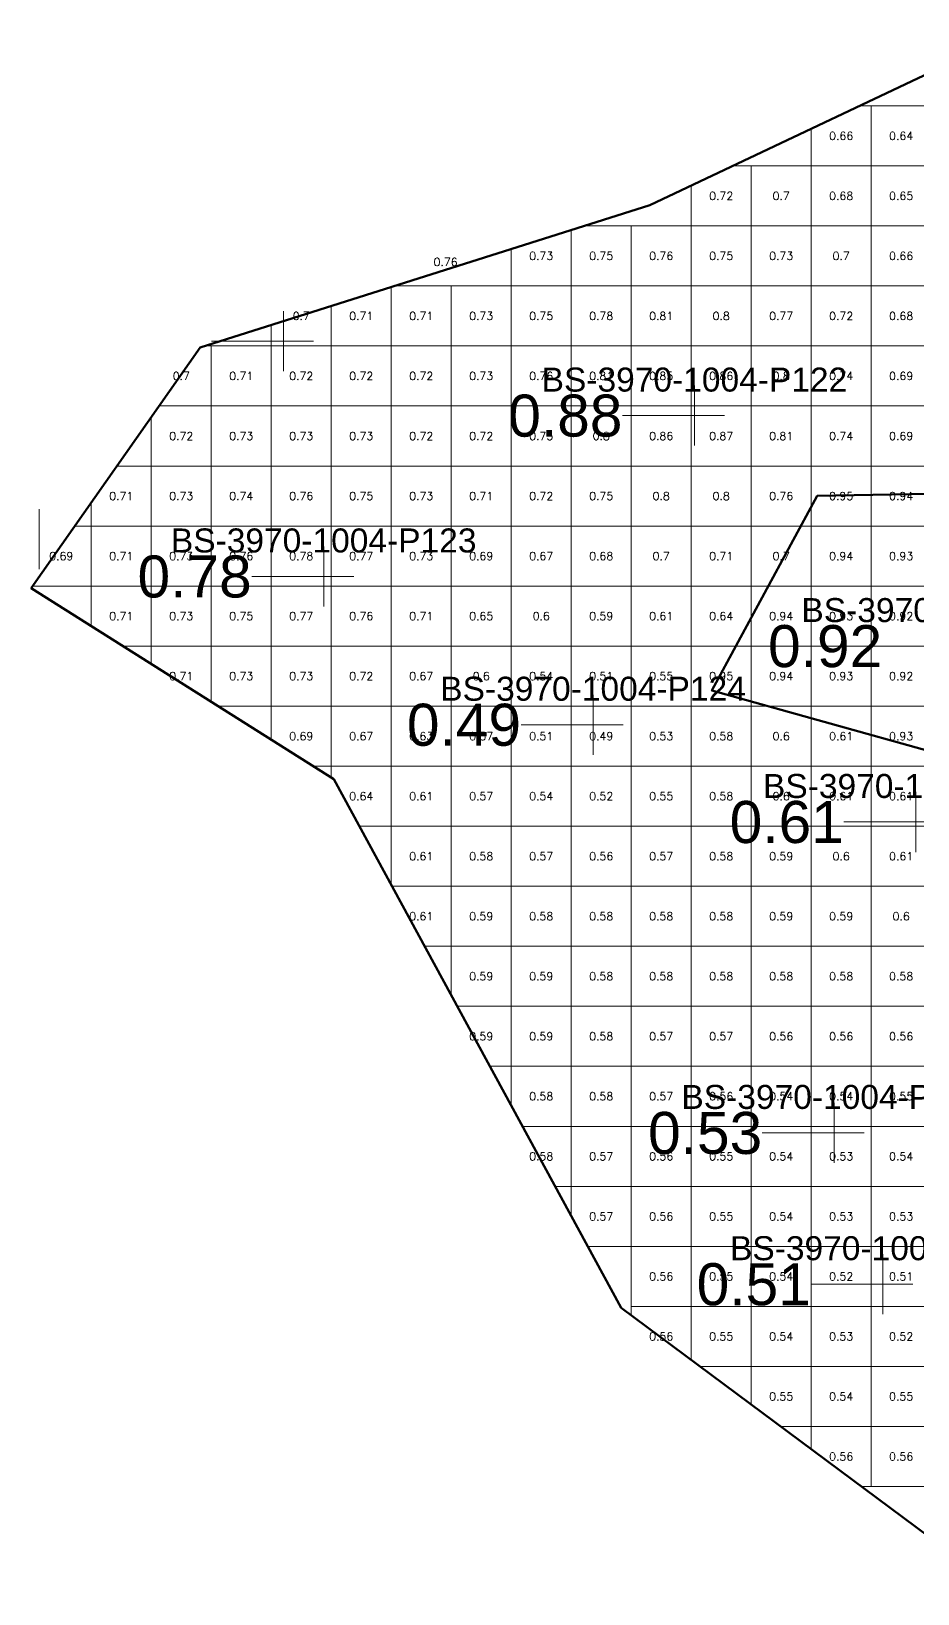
# Model space of a CAD drawing. Header units: inches. Extents: x 469775 to 470079, y 4349683 to 4349873.
# Drawn here: x 469795.37 to 469810.14, y 4349740.35 to 4349766.38 of the extents above; entities that cross this region are included whole.
import ezdxf
from ezdxf.enums import TextEntityAlignment as Align

# ---------------------------------------------------------------- set-up
doc = ezdxf.new("R2010")
doc.units = ezdxf.units.IN
doc.header["$MEASUREMENT"] = 0
for name, color, linetype, lineweight in [('点', 7, 'Continuous', 0), ('爆区方格网', 7, 'Continuous', 0), ('线条', 7, 'Continuous', 0), ('钻孔', 7, 'Continuous', 0)]:
    doc.layers.add(name, color=color, linetype=linetype, lineweight=lineweight)
doc.styles.add('3dmine_textStyle_1', font='txt.shx', dxfattribs={"height": 1, "bigfont": 'gbcbig.shx'})
doc.styles.add('3dmine_textStyle_2', font='arial.ttf', dxfattribs={"height": 1})

msp = doc.modelspace()

# ---------------------------------------------------------------- hatches: boundary and pattern name
at = {"layer": '钻孔', "linetype": 'Continuous', "lineweight": 0, "true_color": 0x00ffff, "extrusion": (0, 1, 0)}
for points in [[(-469800.568, 3960.97), (-469799.568, 3960.97), (-469799.568, 3972.97), (-469800.568, 3972.97)], [(-469807.42, 3960.23), (-469806.42, 3960.23), (-469806.42, 3972.23), (-469807.42, 3972.23)], [(-469801.24, 3959.56), (-469800.24, 3959.56), (-469800.24, 3972.56), (-469801.24, 3972.56)], [(-469811.11, 3959.69), (-469810.11, 3959.69), (-469810.11, 3970.69), (-469811.11, 3970.69)], [(-469809.75, 3960.21), (-469808.75, 3960.21), (-469808.75, 3970.21), (-469809.75, 3970.21)], [(-469810.56, 3960.09), (-469809.56, 3960.09), (-469809.56, 3970.09), (-469810.56, 3970.09)]]:
    msp.add_hatch(color=4, dxfattribs=at).paths.add_polyline_path(points, flags=0)
at = {"layer": '钻孔', "linetype": 'Continuous', "lineweight": 0, "true_color": 0x808080, "extrusion": (0, 1, 0)}
msp.add_hatch(color=8, dxfattribs=at).paths.add_polyline_path([(-469805.73, 3960.36), (-469804.73, 3960.36), (-469804.73, 3971.36), (-469805.73, 3971.36)], flags=0)

# ---------------------------------------------------------------- linework, layer by layer
at = {"color": 5, "linetype": 'Continuous', "lineweight": 50, "elevation": 1987.297}
for points in [[(469811.803, 4349766.383), (469805.674, 4349763.484), (469798.18, 4349761.115), (469795.365, 4349757.103), (469800.409, 4349753.925), (469805.201, 4349745.119), (469811.608, 4349740.354)], [(469810.454, 4349754.359), (469806.711, 4349755.398), (469808.467, 4349758.645), (469817.134, 4349758.797)]]:
    msp.add_lwpolyline(points, dxfattribs=at)
at = {"color": 5, "linetype": 'Continuous', "lineweight": 0, "elevation": 1987.297}
msp.add_lwpolyline([(469808.467, 4349758.645), (469806.711, 4349755.398), (469810.454, 4349754.359), (469815.661, 4349753.368), (469816.901, 4349750.392), (469820.435, 4349748.718), (469826.447, 4349749.059), (469830.409, 4349743.046), (469833.538, 4349743.132), (469836.404, 4349743.299), (469837.582, 4349745.099), (469833.358, 4349750.622), (469831.831, 4349753.068), (469828.701, 4349753.527), (469824.551, 4349755.961), (469819.322, 4349757.977), (469817.134, 4349758.797), (469808.467, 4349758.645), (469808.467, 4349758.645)], dxfattribs=at)
at = {"layer": '点', "color": 138, "linetype": 'Continuous', "lineweight": 0, "true_color": 0x004c4c}
for points, elevation in [([(469799.568, 4349760.72), (469799.568, 4349761.72)], 3972.97), ([(469800.068, 4349761.22), (469799.068, 4349761.22)], 3972.97), ([(469806.42, 4349759.48), (469806.42, 4349760.48)], 3972.23), ([(469806.92, 4349759.98), (469805.92, 4349759.98)], 3972.23), ([(469795.499, 4349757.42), (469795.499, 4349758.42)], 3972.69), ([(469800.24, 4349756.8), (469800.24, 4349757.8)], 3972.56), ([(469800.74, 4349757.3), (469799.74, 4349757.3)], 3972.56), ([(469804.73, 4349754.33), (469804.73, 4349755.33)], 3971.36), ([(469805.23, 4349754.83), (469804.23, 4349754.83)], 3971.36), ([(469810.11, 4349752.71), (469810.11, 4349753.71)], 3970.69), ([(469810.61, 4349753.21), (469809.61, 4349753.21)], 3970.69), ([(469808.75, 4349747.53), (469808.75, 4349748.53)], 3970.21), ([(469809.25, 4349748.03), (469808.25, 4349748.03)], 3970.21), ([(469809.56, 4349745.01), (469809.56, 4349746.01)], 3970.09), ([(469810.06, 4349745.51), (469809.06, 4349745.51)], 3970.09)]:
    msp.add_lwpolyline(points, dxfattribs=dict(at, elevation=elevation))
at = {"layer": '爆区方格网', "color": 4, "linetype": 'Continuous', "lineweight": 0, "true_color": 0x00ffff, "elevation": 3972.76}
for points in [[(469809.366, 4349764.14), (469808.366, 4349764.14), (469808.366, 4349764.758), (469809.174, 4349765.14), (469809.366, 4349765.14), (469809.366, 4349764.14)], [(469810.366, 4349764.14), (469809.366, 4349764.14), (469809.366, 4349765.14), (469810.366, 4349765.14), (469810.366, 4349764.14)], [(469807.366, 4349763.14), (469806.366, 4349763.14), (469806.366, 4349763.812), (469807.059, 4349764.14), (469807.366, 4349764.14), (469807.366, 4349763.14)], [(469808.366, 4349763.14), (469807.366, 4349763.14), (469807.366, 4349764.14), (469808.366, 4349764.14), (469808.366, 4349763.14)], [(469809.366, 4349763.14), (469808.366, 4349763.14), (469808.366, 4349764.14), (469809.366, 4349764.14), (469809.366, 4349763.14)], [(469810.366, 4349763.14), (469809.366, 4349763.14), (469809.366, 4349764.14), (469810.366, 4349764.14), (469810.366, 4349763.14)], [(469805.366, 4349762.14), (469804.366, 4349762.14), (469804.366, 4349763.071), (469804.583, 4349763.14), (469805.366, 4349763.14), (469805.366, 4349762.14)], [(469806.366, 4349762.14), (469805.366, 4349762.14), (469805.366, 4349763.14), (469806.366, 4349763.14), (469806.366, 4349762.14)], [(469807.366, 4349762.14), (469806.366, 4349762.14), (469806.366, 4349763.14), (469807.366, 4349763.14), (469807.366, 4349762.14)], [(469808.366, 4349762.14), (469807.366, 4349762.14), (469807.366, 4349763.14), (469808.366, 4349763.14), (469808.366, 4349762.14)], [(469809.366, 4349762.14), (469808.366, 4349762.14), (469808.366, 4349763.14), (469809.366, 4349763.14), (469809.366, 4349762.14)], [(469810.366, 4349762.14), (469809.366, 4349762.14), (469809.366, 4349763.14), (469810.366, 4349763.14), (469810.366, 4349762.14)], [(469804.366, 4349762.14), (469803.366, 4349762.14), (469803.366, 4349762.755), (469804.366, 4349763.071), (469804.366, 4349762.14)], [(469801.366, 4349761.14), (469800.366, 4349761.14), (469800.366, 4349761.806), (469801.366, 4349762.123), (469801.366, 4349761.14)], [(469802.366, 4349761.14), (469801.366, 4349761.14), (469801.366, 4349762.123), (469801.42, 4349762.14), (469802.366, 4349762.14), (469802.366, 4349761.14)], [(469803.366, 4349761.14), (469802.366, 4349761.14), (469802.366, 4349762.14), (469803.366, 4349762.14), (469803.366, 4349761.14)], [(469804.366, 4349761.14), (469803.366, 4349761.14), (469803.366, 4349762.14), (469804.366, 4349762.14), (469804.366, 4349761.14)], [(469805.366, 4349761.14), (469804.366, 4349761.14), (469804.366, 4349762.14), (469805.366, 4349762.14), (469805.366, 4349761.14)], [(469806.366, 4349761.14), (469805.366, 4349761.14), (469805.366, 4349762.14), (469806.366, 4349762.14), (469806.366, 4349761.14)], [(469807.366, 4349761.14), (469806.366, 4349761.14), (469806.366, 4349762.14), (469807.366, 4349762.14), (469807.366, 4349761.14)], [(469808.366, 4349761.14), (469807.366, 4349761.14), (469807.366, 4349762.14), (469808.366, 4349762.14), (469808.366, 4349761.14)], [(469809.366, 4349761.14), (469808.366, 4349761.14), (469808.366, 4349762.14), (469809.366, 4349762.14), (469809.366, 4349761.14)], [(469810.366, 4349761.14), (469809.366, 4349761.14), (469809.366, 4349762.14), (469810.366, 4349762.14), (469810.366, 4349761.14)], [(469800.366, 4349761.14), (469799.366, 4349761.14), (469799.366, 4349761.49), (469800.366, 4349761.806), (469800.366, 4349761.14)], [(469798.366, 4349760.14), (469797.495, 4349760.14), (469798.18, 4349761.115), (469798.257, 4349761.14), (469798.366, 4349761.14), (469798.366, 4349760.14)], [(469799.366, 4349760.14), (469798.366, 4349760.14), (469798.366, 4349761.14), (469799.366, 4349761.14), (469799.366, 4349760.14)], [(469800.366, 4349760.14), (469799.366, 4349760.14), (469799.366, 4349761.14), (469800.366, 4349761.14), (469800.366, 4349760.14)], [(469801.366, 4349760.14), (469800.366, 4349760.14), (469800.366, 4349761.14), (469801.366, 4349761.14), (469801.366, 4349760.14)], [(469802.366, 4349760.14), (469801.366, 4349760.14), (469801.366, 4349761.14), (469802.366, 4349761.14), (469802.366, 4349760.14)], [(469803.366, 4349760.14), (469802.366, 4349760.14), (469802.366, 4349761.14), (469803.366, 4349761.14), (469803.366, 4349760.14)], [(469804.366, 4349760.14), (469803.366, 4349760.14), (469803.366, 4349761.14), (469804.366, 4349761.14), (469804.366, 4349760.14)], [(469805.366, 4349760.14), (469804.366, 4349760.14), (469804.366, 4349761.14), (469805.366, 4349761.14), (469805.366, 4349760.14)], [(469806.366, 4349760.14), (469805.366, 4349760.14), (469805.366, 4349761.14), (469806.366, 4349761.14), (469806.366, 4349760.14)], [(469807.366, 4349760.14), (469806.366, 4349760.14), (469806.366, 4349761.14), (469807.366, 4349761.14), (469807.366, 4349760.14)], [(469808.366, 4349760.14), (469807.366, 4349760.14), (469807.366, 4349761.14), (469808.366, 4349761.14), (469808.366, 4349760.14)], [(469809.366, 4349760.14), (469808.366, 4349760.14), (469808.366, 4349761.14), (469809.366, 4349761.14), (469809.366, 4349760.14)], [(469810.366, 4349760.14), (469809.366, 4349760.14), (469809.366, 4349761.14), (469810.366, 4349761.14), (469810.366, 4349760.14)], [(469798.366, 4349759.14), (469797.366, 4349759.14), (469797.366, 4349759.955), (469797.495, 4349760.14), (469798.366, 4349760.14), (469798.366, 4349759.14)], [(469799.366, 4349759.14), (469798.366, 4349759.14), (469798.366, 4349760.14), (469799.366, 4349760.14), (469799.366, 4349759.14)], [(469800.366, 4349759.14), (469799.366, 4349759.14), (469799.366, 4349760.14), (469800.366, 4349760.14), (469800.366, 4349759.14)], [(469801.366, 4349759.14), (469800.366, 4349759.14), (469800.366, 4349760.14), (469801.366, 4349760.14), (469801.366, 4349759.14)], [(469802.366, 4349759.14), (469801.366, 4349759.14), (469801.366, 4349760.14), (469802.366, 4349760.14), (469802.366, 4349759.14)], [(469803.366, 4349759.14), (469802.366, 4349759.14), (469802.366, 4349760.14), (469803.366, 4349760.14), (469803.366, 4349759.14)], [(469804.366, 4349759.14), (469803.366, 4349759.14), (469803.366, 4349760.14), (469804.366, 4349760.14), (469804.366, 4349759.14)], [(469805.366, 4349759.14), (469804.366, 4349759.14), (469804.366, 4349760.14), (469805.366, 4349760.14), (469805.366, 4349759.14)], [(469806.366, 4349759.14), (469805.366, 4349759.14), (469805.366, 4349760.14), (469806.366, 4349760.14), (469806.366, 4349759.14)], [(469807.366, 4349759.14), (469806.366, 4349759.14), (469806.366, 4349760.14), (469807.366, 4349760.14), (469807.366, 4349759.14)], [(469808.366, 4349759.14), (469807.366, 4349759.14), (469807.366, 4349760.14), (469808.366, 4349760.14), (469808.366, 4349759.14)], [(469809.366, 4349759.14), (469808.366, 4349759.14), (469808.366, 4349760.14), (469809.366, 4349760.14), (469809.366, 4349759.14)], [(469810.366, 4349759.14), (469809.366, 4349759.14), (469809.366, 4349760.14), (469810.366, 4349760.14), (469810.366, 4349759.14)], [(469797.366, 4349758.14), (469796.366, 4349758.14), (469796.366, 4349758.53), (469796.794, 4349759.14), (469797.366, 4349759.14), (469797.366, 4349758.14)], [(469798.366, 4349758.14), (469797.366, 4349758.14), (469797.366, 4349759.14), (469798.366, 4349759.14), (469798.366, 4349758.14)], [(469799.366, 4349758.14), (469798.366, 4349758.14), (469798.366, 4349759.14), (469799.366, 4349759.14), (469799.366, 4349758.14)], [(469800.366, 4349758.14), (469799.366, 4349758.14), (469799.366, 4349759.14), (469800.366, 4349759.14), (469800.366, 4349758.14)], [(469801.366, 4349758.14), (469800.366, 4349758.14), (469800.366, 4349759.14), (469801.366, 4349759.14), (469801.366, 4349758.14)], [(469802.366, 4349758.14), (469801.366, 4349758.14), (469801.366, 4349759.14), (469802.366, 4349759.14), (469802.366, 4349758.14)], [(469803.366, 4349758.14), (469802.366, 4349758.14), (469802.366, 4349759.14), (469803.366, 4349759.14), (469803.366, 4349758.14)], [(469804.366, 4349758.14), (469803.366, 4349758.14), (469803.366, 4349759.14), (469804.366, 4349759.14), (469804.366, 4349758.14)], [(469805.366, 4349758.14), (469804.366, 4349758.14), (469804.366, 4349759.14), (469805.366, 4349759.14), (469805.366, 4349758.14)], [(469806.366, 4349758.14), (469805.366, 4349758.14), (469805.366, 4349759.14), (469806.366, 4349759.14), (469806.366, 4349758.14)], [(469807.366, 4349758.14), (469806.366, 4349758.14), (469806.366, 4349759.14), (469807.366, 4349759.14), (469807.366, 4349758.14)], [(469808.366, 4349758.14), (469807.366, 4349758.14), (469807.366, 4349759.14), (469808.366, 4349759.14), (469808.366, 4349758.14)], [(469796.366, 4349757.14), (469795.391, 4349757.14), (469796.093, 4349758.14), (469796.366, 4349758.14), (469796.366, 4349757.14)], [(469797.366, 4349757.14), (469796.366, 4349757.14), (469796.366, 4349758.14), (469797.366, 4349758.14), (469797.366, 4349757.14)], [(469798.366, 4349757.14), (469797.366, 4349757.14), (469797.366, 4349758.14), (469798.366, 4349758.14), (469798.366, 4349757.14)], [(469799.366, 4349757.14), (469798.366, 4349757.14), (469798.366, 4349758.14), (469799.366, 4349758.14), (469799.366, 4349757.14)], [(469800.366, 4349757.14), (469799.366, 4349757.14), (469799.366, 4349758.14), (469800.366, 4349758.14), (469800.366, 4349757.14)], [(469804.366, 4349757.14), (469803.366, 4349757.14), (469803.366, 4349758.14), (469804.366, 4349758.14), (469804.366, 4349757.14)], [(469805.366, 4349757.14), (469804.366, 4349757.14), (469804.366, 4349758.14), (469805.366, 4349758.14), (469805.366, 4349757.14)], [(469806.366, 4349757.14), (469805.366, 4349757.14), (469805.366, 4349758.14), (469806.366, 4349758.14), (469806.366, 4349757.14)], [(469807.366, 4349757.14), (469806.366, 4349757.14), (469806.366, 4349758.14), (469807.366, 4349758.14), (469807.366, 4349757.14)], [(469797.366, 4349756.14), (469796.894, 4349756.14), (469796.366, 4349756.472), (469796.366, 4349757.14), (469797.366, 4349757.14), (469797.366, 4349756.14)], [(469798.366, 4349756.14), (469797.366, 4349756.14), (469797.366, 4349757.14), (469798.366, 4349757.14), (469798.366, 4349756.14)], [(469799.366, 4349756.14), (469798.366, 4349756.14), (469798.366, 4349757.14), (469799.366, 4349757.14), (469799.366, 4349756.14)], [(469805.366, 4349756.14), (469804.366, 4349756.14), (469804.366, 4349757.14), (469805.366, 4349757.14), (469805.366, 4349756.14)], [(469806.366, 4349756.14), (469805.366, 4349756.14), (469805.366, 4349757.14), (469806.366, 4349757.14), (469806.366, 4349756.14)], [(469807.366, 4349756.14), (469806.366, 4349756.14), (469806.366, 4349757.14), (469807.366, 4349757.14), (469807.366, 4349756.14)], [(469798.366, 4349755.212), (469797.366, 4349755.842), (469797.366, 4349756.14), (469798.366, 4349756.14), (469798.366, 4349755.212)], [(469799.366, 4349755.14), (469798.481, 4349755.14), (469798.366, 4349755.212), (469798.366, 4349756.14), (469799.366, 4349756.14), (469799.366, 4349755.14)], [(469806.366, 4349755.14), (469805.366, 4349755.14), (469805.366, 4349756.14), (469806.366, 4349756.14), (469806.366, 4349755.14)], [(469806.366, 4349754.14), (469805.366, 4349754.14), (469805.366, 4349755.14), (469806.366, 4349755.14), (469806.366, 4349754.14)], [(469807.366, 4349754.14), (469806.366, 4349754.14), (469806.366, 4349755.14), (469807.366, 4349755.14), (469807.366, 4349754.14)], [(469806.366, 4349753.14), (469805.366, 4349753.14), (469805.366, 4349754.14), (469806.366, 4349754.14), (469806.366, 4349753.14)], [(469807.366, 4349753.14), (469806.366, 4349753.14), (469806.366, 4349754.14), (469807.366, 4349754.14), (469807.366, 4349753.14)], [(469808.366, 4349753.14), (469807.366, 4349753.14), (469807.366, 4349754.14), (469808.366, 4349754.14), (469808.366, 4349753.14)], [(469809.366, 4349753.14), (469808.366, 4349753.14), (469808.366, 4349754.14), (469809.366, 4349754.14), (469809.366, 4349753.14)], [(469810.366, 4349753.14), (469809.366, 4349753.14), (469809.366, 4349754.14), (469810.366, 4349754.14), (469810.366, 4349753.14)], [(469807.366, 4349752.14), (469806.366, 4349752.14), (469806.366, 4349753.14), (469807.366, 4349753.14), (469807.366, 4349752.14)], [(469808.366, 4349752.14), (469807.366, 4349752.14), (469807.366, 4349753.14), (469808.366, 4349753.14), (469808.366, 4349752.14)], [(469809.366, 4349752.14), (469808.366, 4349752.14), (469808.366, 4349753.14), (469809.366, 4349753.14), (469809.366, 4349752.14)], [(469810.366, 4349752.14), (469809.366, 4349752.14), (469809.366, 4349753.14), (469810.366, 4349753.14), (469810.366, 4349752.14)], [(469807.366, 4349751.14), (469806.366, 4349751.14), (469806.366, 4349752.14), (469807.366, 4349752.14), (469807.366, 4349751.14)], [(469808.366, 4349751.14), (469807.366, 4349751.14), (469807.366, 4349752.14), (469808.366, 4349752.14), (469808.366, 4349751.14)], [(469809.366, 4349751.14), (469808.366, 4349751.14), (469808.366, 4349752.14), (469809.366, 4349752.14), (469809.366, 4349751.14)], [(469810.366, 4349751.14), (469809.366, 4349751.14), (469809.366, 4349752.14), (469810.366, 4349752.14), (469810.366, 4349751.14)], [(469806.366, 4349750.14), (469805.366, 4349750.14), (469805.366, 4349751.14), (469806.366, 4349751.14), (469806.366, 4349750.14)], [(469807.366, 4349750.14), (469806.366, 4349750.14), (469806.366, 4349751.14), (469807.366, 4349751.14), (469807.366, 4349750.14)], [(469808.366, 4349750.14), (469807.366, 4349750.14), (469807.366, 4349751.14), (469808.366, 4349751.14), (469808.366, 4349750.14)], [(469809.366, 4349750.14), (469808.366, 4349750.14), (469808.366, 4349751.14), (469809.366, 4349751.14), (469809.366, 4349750.14)], [(469810.366, 4349750.14), (469809.366, 4349750.14), (469809.366, 4349751.14), (469810.366, 4349751.14), (469810.366, 4349750.14)], [(469804.366, 4349749.14), (469803.366, 4349749.14), (469803.366, 4349750.14), (469804.366, 4349750.14), (469804.366, 4349749.14)], [(469805.366, 4349749.14), (469804.366, 4349749.14), (469804.366, 4349750.14), (469805.366, 4349750.14), (469805.366, 4349749.14)], [(469806.366, 4349749.14), (469805.366, 4349749.14), (469805.366, 4349750.14), (469806.366, 4349750.14), (469806.366, 4349749.14)], [(469807.366, 4349749.14), (469806.366, 4349749.14), (469806.366, 4349750.14), (469807.366, 4349750.14), (469807.366, 4349749.14)], [(469808.366, 4349749.14), (469807.366, 4349749.14), (469807.366, 4349750.14), (469808.366, 4349750.14), (469808.366, 4349749.14)], [(469809.366, 4349749.14), (469808.366, 4349749.14), (469808.366, 4349750.14), (469809.366, 4349750.14), (469809.366, 4349749.14)], [(469810.366, 4349749.14), (469809.366, 4349749.14), (469809.366, 4349750.14), (469810.366, 4349750.14), (469810.366, 4349749.14)], [(469804.366, 4349748.14), (469803.557, 4349748.14), (469803.366, 4349748.491), (469803.366, 4349749.14), (469804.366, 4349749.14), (469804.366, 4349748.14)], [(469805.366, 4349748.14), (469804.366, 4349748.14), (469804.366, 4349749.14), (469805.366, 4349749.14), (469805.366, 4349748.14)], [(469806.366, 4349748.14), (469805.366, 4349748.14), (469805.366, 4349749.14), (469806.366, 4349749.14), (469806.366, 4349748.14)], [(469807.366, 4349748.14), (469806.366, 4349748.14), (469806.366, 4349749.14), (469807.366, 4349749.14), (469807.366, 4349748.14)], [(469808.366, 4349748.14), (469807.366, 4349748.14), (469807.366, 4349749.14), (469808.366, 4349749.14), (469808.366, 4349748.14)], [(469809.366, 4349748.14), (469808.366, 4349748.14), (469808.366, 4349749.14), (469809.366, 4349749.14), (469809.366, 4349748.14)], [(469810.366, 4349748.14), (469809.366, 4349748.14), (469809.366, 4349749.14), (469810.366, 4349749.14), (469810.366, 4349748.14)], [(469804.366, 4349747.14), (469804.102, 4349747.14), (469803.557, 4349748.14), (469804.366, 4349748.14), (469804.366, 4349747.14)], [(469805.366, 4349747.14), (469804.366, 4349747.14), (469804.366, 4349748.14), (469805.366, 4349748.14), (469805.366, 4349747.14)], [(469806.366, 4349747.14), (469805.366, 4349747.14), (469805.366, 4349748.14), (469806.366, 4349748.14), (469806.366, 4349747.14)], [(469807.366, 4349747.14), (469806.366, 4349747.14), (469806.366, 4349748.14), (469807.366, 4349748.14), (469807.366, 4349747.14)], [(469808.366, 4349747.14), (469807.366, 4349747.14), (469807.366, 4349748.14), (469808.366, 4349748.14), (469808.366, 4349747.14)], [(469809.366, 4349747.14), (469808.366, 4349747.14), (469808.366, 4349748.14), (469809.366, 4349748.14), (469809.366, 4349747.14)], [(469810.366, 4349747.14), (469809.366, 4349747.14), (469809.366, 4349748.14), (469810.366, 4349748.14), (469810.366, 4349747.14)], [(469805.366, 4349746.14), (469804.646, 4349746.14), (469804.366, 4349746.653), (469804.366, 4349747.14), (469805.366, 4349747.14), (469805.366, 4349746.14)], [(469806.366, 4349746.14), (469805.366, 4349746.14), (469805.366, 4349747.14), (469806.366, 4349747.14), (469806.366, 4349746.14)], [(469807.366, 4349746.14), (469806.366, 4349746.14), (469806.366, 4349747.14), (469807.366, 4349747.14), (469807.366, 4349746.14)], [(469808.366, 4349746.14), (469807.366, 4349746.14), (469807.366, 4349747.14), (469808.366, 4349747.14), (469808.366, 4349746.14)], [(469809.366, 4349746.14), (469808.366, 4349746.14), (469808.366, 4349747.14), (469809.366, 4349747.14), (469809.366, 4349746.14)], [(469810.366, 4349746.14), (469809.366, 4349746.14), (469809.366, 4349747.14), (469810.366, 4349747.14), (469810.366, 4349746.14)], [(469806.366, 4349745.14), (469805.366, 4349745.14), (469805.366, 4349746.14), (469806.366, 4349746.14), (469806.366, 4349745.14)], [(469807.366, 4349745.14), (469806.366, 4349745.14), (469806.366, 4349746.14), (469807.366, 4349746.14), (469807.366, 4349745.14)], [(469808.366, 4349745.14), (469807.366, 4349745.14), (469807.366, 4349746.14), (469808.366, 4349746.14), (469808.366, 4349745.14)], [(469809.366, 4349745.14), (469808.366, 4349745.14), (469808.366, 4349746.14), (469809.366, 4349746.14), (469809.366, 4349745.14)], [(469810.366, 4349745.14), (469809.366, 4349745.14), (469809.366, 4349746.14), (469810.366, 4349746.14), (469810.366, 4349745.14)], [(469806.366, 4349744.253), (469805.366, 4349744.996), (469805.366, 4349745.14), (469806.366, 4349745.14), (469806.366, 4349744.253)], [(469807.366, 4349744.14), (469806.518, 4349744.14), (469806.366, 4349744.253), (469806.366, 4349745.14), (469807.366, 4349745.14), (469807.366, 4349744.14)], [(469808.366, 4349744.14), (469807.366, 4349744.14), (469807.366, 4349745.14), (469808.366, 4349745.14), (469808.366, 4349744.14)], [(469809.366, 4349744.14), (469808.366, 4349744.14), (469808.366, 4349745.14), (469809.366, 4349745.14), (469809.366, 4349744.14)], [(469810.366, 4349744.14), (469809.366, 4349744.14), (469809.366, 4349745.14), (469810.366, 4349745.14), (469810.366, 4349744.14)], [(469808.366, 4349743.14), (469807.863, 4349743.14), (469807.366, 4349743.509), (469807.366, 4349744.14), (469808.366, 4349744.14), (469808.366, 4349743.14)], [(469809.366, 4349743.14), (469808.366, 4349743.14), (469808.366, 4349744.14), (469809.366, 4349744.14), (469809.366, 4349743.14)], [(469809.366, 4349742.14), (469809.207, 4349742.14), (469808.366, 4349742.765), (469808.366, 4349743.14), (469809.366, 4349743.14), (469809.366, 4349742.14)]]:
    msp.add_lwpolyline(points, dxfattribs=at)
at = {"layer": '爆区方格网', "color": 5, "linetype": 'Continuous', "lineweight": 0}
for points, elevation in [([(469809.366, 4349758.14), (469808.366, 4349758.14), (469808.366, 4349759.14), (469809.366, 4349759.14), (469809.366, 4349758.14)], 3969.96), ([(469810.366, 4349758.14), (469809.366, 4349758.14), (469809.366, 4349759.14), (469810.366, 4349759.14), (469810.366, 4349758.14)], 3969.96), ([(469808.366, 4349757.14), (469807.366, 4349757.14), (469807.366, 4349758.14), (469808.366, 4349758.14), (469808.366, 4349757.14)], 3972.76), ([(469809.366, 4349757.14), (469808.366, 4349757.14), (469808.366, 4349758.14), (469809.366, 4349758.14), (469809.366, 4349757.14)], 3969.96), ([(469810.366, 4349757.14), (469809.366, 4349757.14), (469809.366, 4349758.14), (469810.366, 4349758.14), (469810.366, 4349757.14)], 3969.96), ([(469808.366, 4349756.14), (469807.366, 4349756.14), (469807.366, 4349757.14), (469808.366, 4349757.14), (469808.366, 4349756.14)], 3969.96), ([(469809.366, 4349756.14), (469808.366, 4349756.14), (469808.366, 4349757.14), (469809.366, 4349757.14), (469809.366, 4349756.14)], 3969.96), ([(469810.366, 4349756.14), (469809.366, 4349756.14), (469809.366, 4349757.14), (469810.366, 4349757.14), (469810.366, 4349756.14)], 3969.96), ([(469807.366, 4349755.14), (469806.366, 4349755.14), (469806.366, 4349756.14), (469807.366, 4349756.14), (469807.366, 4349755.14)], 3969.96), ([(469808.366, 4349755.14), (469807.366, 4349755.14), (469807.366, 4349756.14), (469808.366, 4349756.14), (469808.366, 4349755.14)], 3969.96), ([(469809.366, 4349755.14), (469808.366, 4349755.14), (469808.366, 4349756.14), (469809.366, 4349756.14), (469809.366, 4349755.14)], 3969.96), ([(469810.366, 4349755.14), (469809.366, 4349755.14), (469809.366, 4349756.14), (469810.366, 4349756.14), (469810.366, 4349755.14)], 3969.96), ([(469808.366, 4349754.14), (469807.366, 4349754.14), (469807.366, 4349755.14), (469808.366, 4349755.14), (469808.366, 4349754.14)], 3972.76), ([(469809.366, 4349754.14), (469808.366, 4349754.14), (469808.366, 4349755.14), (469809.366, 4349755.14), (469809.366, 4349754.14)], 3972.76), ([(469810.366, 4349754.14), (469809.366, 4349754.14), (469809.366, 4349755.14), (469810.366, 4349755.14), (469810.366, 4349754.14)], 3969.96)]:
    msp.add_lwpolyline(points, dxfattribs=dict(at, elevation=elevation))
at = {"layer": '爆区方格网', "color": 4, "linetype": 'Continuous', "lineweight": 0, "elevation": 3972.76}
for points in [[(469801.366, 4349757.14), (469800.366, 4349757.14), (469800.366, 4349758.14), (469801.366, 4349758.14), (469801.366, 4349757.14)], [(469802.366, 4349757.14), (469801.366, 4349757.14), (469801.366, 4349758.14), (469802.366, 4349758.14), (469802.366, 4349757.14)], [(469803.366, 4349757.14), (469802.366, 4349757.14), (469802.366, 4349758.14), (469803.366, 4349758.14), (469803.366, 4349757.14)], [(469800.366, 4349756.14), (469799.366, 4349756.14), (469799.366, 4349757.14), (469800.366, 4349757.14), (469800.366, 4349756.14)], [(469801.366, 4349756.14), (469800.366, 4349756.14), (469800.366, 4349757.14), (469801.366, 4349757.14), (469801.366, 4349756.14)], [(469802.366, 4349756.14), (469801.366, 4349756.14), (469801.366, 4349757.14), (469802.366, 4349757.14), (469802.366, 4349756.14)], [(469803.366, 4349756.14), (469802.366, 4349756.14), (469802.366, 4349757.14), (469803.366, 4349757.14), (469803.366, 4349756.14)], [(469804.366, 4349756.14), (469803.366, 4349756.14), (469803.366, 4349757.14), (469804.366, 4349757.14), (469804.366, 4349756.14)], [(469800.366, 4349755.14), (469799.366, 4349755.14), (469799.366, 4349756.14), (469800.366, 4349756.14), (469800.366, 4349755.14)], [(469801.366, 4349755.14), (469800.366, 4349755.14), (469800.366, 4349756.14), (469801.366, 4349756.14), (469801.366, 4349755.14)], [(469802.366, 4349755.14), (469801.366, 4349755.14), (469801.366, 4349756.14), (469802.366, 4349756.14), (469802.366, 4349755.14)], [(469803.366, 4349755.14), (469802.366, 4349755.14), (469802.366, 4349756.14), (469803.366, 4349756.14), (469803.366, 4349755.14)], [(469804.366, 4349755.14), (469803.366, 4349755.14), (469803.366, 4349756.14), (469804.366, 4349756.14), (469804.366, 4349755.14)], [(469805.366, 4349755.14), (469804.366, 4349755.14), (469804.366, 4349756.14), (469805.366, 4349756.14), (469805.366, 4349755.14)], [(469800.366, 4349754.14), (469800.068, 4349754.14), (469799.366, 4349754.582), (469799.366, 4349755.14), (469800.366, 4349755.14), (469800.366, 4349754.14)], [(469801.366, 4349754.14), (469800.366, 4349754.14), (469800.366, 4349755.14), (469801.366, 4349755.14), (469801.366, 4349754.14)], [(469802.366, 4349754.14), (469801.366, 4349754.14), (469801.366, 4349755.14), (469802.366, 4349755.14), (469802.366, 4349754.14)], [(469803.366, 4349754.14), (469802.366, 4349754.14), (469802.366, 4349755.14), (469803.366, 4349755.14), (469803.366, 4349754.14)], [(469804.366, 4349754.14), (469803.366, 4349754.14), (469803.366, 4349755.14), (469804.366, 4349755.14), (469804.366, 4349754.14)], [(469805.366, 4349754.14), (469804.366, 4349754.14), (469804.366, 4349755.14), (469805.366, 4349755.14), (469805.366, 4349754.14)], [(469801.366, 4349753.14), (469800.836, 4349753.14), (469800.409, 4349753.925), (469800.366, 4349753.952), (469800.366, 4349754.14), (469801.366, 4349754.14), (469801.366, 4349753.14)], [(469802.366, 4349753.14), (469801.366, 4349753.14), (469801.366, 4349754.14), (469802.366, 4349754.14), (469802.366, 4349753.14)], [(469803.366, 4349753.14), (469802.366, 4349753.14), (469802.366, 4349754.14), (469803.366, 4349754.14), (469803.366, 4349753.14)], [(469804.366, 4349753.14), (469803.366, 4349753.14), (469803.366, 4349754.14), (469804.366, 4349754.14), (469804.366, 4349753.14)], [(469805.366, 4349753.14), (469804.366, 4349753.14), (469804.366, 4349754.14), (469805.366, 4349754.14), (469805.366, 4349753.14)], [(469802.366, 4349752.14), (469801.381, 4349752.14), (469801.366, 4349752.166), (469801.366, 4349753.14), (469802.366, 4349753.14), (469802.366, 4349752.14)], [(469803.366, 4349752.14), (469802.366, 4349752.14), (469802.366, 4349753.14), (469803.366, 4349753.14), (469803.366, 4349752.14)], [(469804.366, 4349752.14), (469803.366, 4349752.14), (469803.366, 4349753.14), (469804.366, 4349753.14), (469804.366, 4349752.14)], [(469805.366, 4349752.14), (469804.366, 4349752.14), (469804.366, 4349753.14), (469805.366, 4349753.14), (469805.366, 4349752.14)], [(469806.366, 4349752.14), (469805.366, 4349752.14), (469805.366, 4349753.14), (469806.366, 4349753.14), (469806.366, 4349752.14)], [(469802.366, 4349751.14), (469801.925, 4349751.14), (469801.381, 4349752.14), (469802.366, 4349752.14), (469802.366, 4349751.14)], [(469803.366, 4349751.14), (469802.366, 4349751.14), (469802.366, 4349752.14), (469803.366, 4349752.14), (469803.366, 4349751.14)], [(469804.366, 4349751.14), (469803.366, 4349751.14), (469803.366, 4349752.14), (469804.366, 4349752.14), (469804.366, 4349751.14)], [(469805.366, 4349751.14), (469804.366, 4349751.14), (469804.366, 4349752.14), (469805.366, 4349752.14), (469805.366, 4349751.14)], [(469806.366, 4349751.14), (469805.366, 4349751.14), (469805.366, 4349752.14), (469806.366, 4349752.14), (469806.366, 4349751.14)], [(469803.366, 4349750.14), (469802.469, 4349750.14), (469802.366, 4349750.329), (469802.366, 4349751.14), (469803.366, 4349751.14), (469803.366, 4349750.14)], [(469804.366, 4349750.14), (469803.366, 4349750.14), (469803.366, 4349751.14), (469804.366, 4349751.14), (469804.366, 4349750.14)], [(469805.366, 4349750.14), (469804.366, 4349750.14), (469804.366, 4349751.14), (469805.366, 4349751.14), (469805.366, 4349750.14)], [(469803.366, 4349749.14), (469803.013, 4349749.14), (469802.469, 4349750.14), (469803.366, 4349750.14), (469803.366, 4349749.14)], [(469810.366, 4349743.14), (469809.366, 4349743.14), (469809.366, 4349744.14), (469810.366, 4349744.14), (469810.366, 4349743.14)], [(469810.366, 4349742.14), (469809.366, 4349742.14), (469809.366, 4349743.14), (469810.366, 4349743.14), (469810.366, 4349742.14)]]:
    msp.add_lwpolyline(points, dxfattribs=at)
at = {"layer": '线条', "color": 138, "linetype": 'Continuous', "lineweight": 0, "true_color": 0x004c4c}
for points, elevation in [([(469799.568, 4349761.22), (469799.568, 4349761.22), (469799.568, 4349761.22)], 3972.97), ([(469806.42, 4349759.98), (469806.42, 4349759.98), (469806.42, 4349759.98)], 3972.23), ([(469795.499, 4349757.92), (469795.499, 4349757.92), (469795.499, 4349757.92)], 3972.69), ([(469800.24, 4349757.3), (469800.24, 4349757.3), (469800.24, 4349757.3)], 3972.56), ([(469804.73, 4349754.83), (469804.73, 4349754.83), (469804.73, 4349754.83)], 3971.36), ([(469810.11, 4349753.21), (469810.11, 4349753.21), (469810.11, 4349753.21)], 3970.69), ([(469808.75, 4349748.03), (469808.75, 4349748.03), (469808.75, 4349748.03)], 3970.21), ([(469809.56, 4349745.51), (469809.56, 4349745.51), (469809.56, 4349745.51)], 3970.09)]:
    msp.add_lwpolyline(points, dxfattribs=dict(at, elevation=elevation))
at = {"layer": '钻孔', "color": 4, "linetype": 'Continuous', "lineweight": 0, "true_color": 0x00ffff}
for points, elevation in [([(469799.568, 4349761.22), (469798.368, 4349761.22)], 3972.97), ([(469799.568, 4349761.22), (469798.368, 4349761.22)], 3960.97), ([(469806.42, 4349759.98), (469805.22, 4349759.98)], 3972.23), ([(469806.42, 4349759.98), (469805.22, 4349759.98)], 3960.23), ([(469800.24, 4349757.3), (469799.04, 4349757.3)], 3972.56), ([(469800.24, 4349757.3), (469799.04, 4349757.3)], 3959.56), ([(469810.75, 4349756.14), (469809.55, 4349756.14)], 3971.49), ([(469810.75, 4349756.14), (469809.55, 4349756.14)], 3960.49), ([(469810.11, 4349753.21), (469808.91, 4349753.21)], 3970.69), ([(469810.11, 4349753.21), (469808.91, 4349753.21)], 3959.69), ([(469808.75, 4349748.03), (469807.55, 4349748.03)], 3970.21), ([(469808.75, 4349748.03), (469807.55, 4349748.03)], 3960.21), ([(469809.56, 4349745.51), (469808.36, 4349745.51)], 3970.09), ([(469809.56, 4349745.51), (469808.36, 4349745.51)], 3960.09)]:
    msp.add_lwpolyline(points, dxfattribs=dict(at, elevation=elevation))
at = {"layer": '钻孔', "color": 8, "linetype": 'Continuous', "lineweight": 0, "true_color": 0x808080}
for elevation in [3971.36, 3960.36]:
    msp.add_lwpolyline([(469804.73, 4349754.83), (469803.53, 4349754.83)], dxfattribs=dict(at, elevation=elevation))

# ---------------------------------------------------------------- texts
at = {"color": 4, "linetype": 'Continuous', "lineweight": 0, "true_color": 0x00ffff, "style": '3dmine_textStyle_1'}
for s, p in [('0.66', (469808.866, 4349764.64, 3972.76)), ('0.64', (469809.866, 4349764.64, 3972.76)), ('0.72', (469806.866, 4349763.64, 3972.76)), ('0.7', (469807.866, 4349763.64, 3972.76)), ('0.68', (469808.866, 4349763.64, 3972.76)), ('0.65', (469809.866, 4349763.64, 3972.76)), ('0.76', (469802.272, 4349762.539, 3972.33)), ('0.73', (469803.866, 4349762.64, 3972.76)), ('0.75', (469804.866, 4349762.64, 3972.76)), ('0.76', (469805.866, 4349762.64, 3972.76)), ('0.75', (469806.866, 4349762.64, 3972.76)), ('0.73', (469807.866, 4349762.64, 3972.76)), ('0.7', (469808.866, 4349762.64, 3972.76)), ('0.66', (469809.866, 4349762.64, 3972.76)), ('0.7', (469799.866, 4349761.64, 3972.76)), ('0.71', (469800.866, 4349761.64, 3972.76)), ('0.71', (469801.866, 4349761.64, 3972.76)), ('0.73', (469802.866, 4349761.64, 3972.76)), ('0.75', (469803.866, 4349761.64, 3972.76)), ('0.78', (469804.866, 4349761.64, 3972.76)), ('0.81', (469805.866, 4349761.64, 3972.76)), ('0.8', (469806.866, 4349761.64, 3972.76)), ('0.77', (469807.866, 4349761.64, 3972.76)), ('0.72', (469808.866, 4349761.64, 3972.76)), ('0.68', (469809.866, 4349761.64, 3972.76)), ('0.7', (469797.866, 4349760.64, 3972.76)), ('0.71', (469798.866, 4349760.64, 3972.76)), ('0.72', (469799.866, 4349760.64, 3972.76)), ('0.72', (469800.866, 4349760.64, 3972.76)), ('0.72', (469801.866, 4349760.64, 3972.76)), ('0.73', (469802.866, 4349760.64, 3972.76)), ('0.76', (469803.866, 4349760.64, 3972.76)), ('0.81', (469804.866, 4349760.64, 3972.76)), ('0.85', (469805.866, 4349760.64, 3972.76)), ('0.86', (469806.866, 4349760.64, 3972.76)), ('0.8', (469807.866, 4349760.64, 3972.76)), ('0.74', (469808.866, 4349760.64, 3972.76)), ('0.69', (469809.866, 4349760.64, 3972.76)), ('0.72', (469797.866, 4349759.64, 3972.76)), ('0.73', (469798.866, 4349759.64, 3972.76)), ('0.73', (469799.866, 4349759.64, 3972.76)), ('0.73', (469800.866, 4349759.64, 3972.76)), ('0.72', (469801.866, 4349759.64, 3972.76)), ('0.72', (469802.866, 4349759.64, 3972.76)), ('0.75', (469803.866, 4349759.64, 3972.76)), ('0.8', (469804.866, 4349759.64, 3972.76)), ('0.86', (469805.866, 4349759.64, 3972.76)), ('0.87', (469806.866, 4349759.64, 3972.76)), ('0.81', (469807.866, 4349759.64, 3972.76)), ('0.74', (469808.866, 4349759.64, 3972.76)), ('0.69', (469809.866, 4349759.64, 3972.76)), ('0.71', (469796.866, 4349758.64, 3972.76)), ('0.73', (469797.866, 4349758.64, 3972.76)), ('0.74', (469798.866, 4349758.64, 3972.76)), ('0.76', (469799.866, 4349758.64, 3972.76)), ('0.71', (469802.866, 4349758.64, 3972.76)), ('0.72', (469803.866, 4349758.64, 3972.76)), ('0.75', (469804.866, 4349758.64, 3972.76)), ('0.8', (469805.866, 4349758.64, 3972.76)), ('0.8', (469806.866, 4349758.64, 3972.76)), ('0.76', (469807.866, 4349758.64, 3972.76)), ('0.69', (469795.866, 4349757.64, 3972.76)), ('0.71', (469796.866, 4349757.64, 3972.76)), ('0.73', (469797.866, 4349757.64, 3972.76)), ('0.76', (469798.866, 4349757.64, 3972.76)), ('0.68', (469804.866, 4349757.64, 3972.76)), ('0.7', (469805.866, 4349757.64, 3972.76)), ('0.71', (469806.866, 4349757.64, 3972.76)), ('0.7', (469807.866, 4349757.64, 3972.76)), ('0.71', (469796.866, 4349756.64, 3972.76)), ('0.73', (469797.866, 4349756.64, 3972.76)), ('0.75', (469798.866, 4349756.64, 3972.76)), ('0.59', (469804.866, 4349756.64, 3972.76)), ('0.61', (469805.866, 4349756.64, 3972.76)), ('0.64', (469806.866, 4349756.64, 3972.76)), ('0.71', (469797.866, 4349755.64, 3972.76)), ('0.55', (469805.866, 4349755.64, 3972.76)), ('0.53', (469805.866, 4349754.64, 3972.76)), ('0.58', (469806.866, 4349754.64, 3972.76)), ('0.6', (469807.866, 4349754.64, 3972.76)), ('0.58', (469806.866, 4349753.64, 3972.76)), ('0.6', (469807.866, 4349753.64, 3972.76)), ('0.61', (469808.866, 4349753.64, 3972.76)), ('0.61', (469809.866, 4349753.64, 3972.76)), ('0.59', (469807.866, 4349752.64, 3972.76)), ('0.6', (469808.866, 4349752.64, 3972.76)), ('0.61', (469809.866, 4349752.64, 3972.76)), ('0.58', (469806.866, 4349751.64, 3972.76)), ('0.59', (469807.866, 4349751.64, 3972.76)), ('0.59', (469808.866, 4349751.64, 3972.76)), ('0.6', (469809.866, 4349751.64, 3972.76)), ('0.58', (469806.866, 4349750.64, 3972.76)), ('0.58', (469807.866, 4349750.64, 3972.76)), ('0.58', (469808.866, 4349750.64, 3972.76)), ('0.58', (469809.866, 4349750.64, 3972.76)), ('0.58', (469804.866, 4349749.64, 3972.76)), ('0.57', (469805.866, 4349749.64, 3972.76)), ('0.57', (469806.866, 4349749.64, 3972.76)), ('0.56', (469807.866, 4349749.64, 3972.76)), ('0.56', (469808.866, 4349749.64, 3972.76)), ('0.56', (469809.866, 4349749.64, 3972.76)), ('0.58', (469803.866, 4349748.64, 3972.76)), ('0.58', (469804.866, 4349748.64, 3972.76)), ('0.57', (469805.866, 4349748.64, 3972.76)), ('0.56', (469806.866, 4349748.64, 3972.76)), ('0.54', (469807.866, 4349748.64, 3972.76)), ('0.54', (469808.866, 4349748.64, 3972.76)), ('0.55', (469809.866, 4349748.64, 3972.76)), ('0.58', (469803.866, 4349747.64, 3972.76)), ('0.57', (469804.866, 4349747.64, 3972.76)), ('0.56', (469805.866, 4349747.64, 3972.76)), ('0.55', (469806.866, 4349747.64, 3972.76)), ('0.54', (469807.866, 4349747.64, 3972.76)), ('0.53', (469808.866, 4349747.64, 3972.76)), ('0.54', (469809.866, 4349747.64, 3972.76)), ('0.57', (469804.866, 4349746.64, 3972.76)), ('0.56', (469805.866, 4349746.64, 3972.76)), ('0.55', (469806.866, 4349746.64, 3972.76)), ('0.54', (469807.866, 4349746.64, 3972.76)), ('0.53', (469808.866, 4349746.64, 3972.76)), ('0.53', (469809.866, 4349746.64, 3972.76)), ('0.56', (469805.866, 4349745.64, 3972.76)), ('0.55', (469806.866, 4349745.64, 3972.76)), ('0.54', (469807.866, 4349745.64, 3972.76)), ('0.52', (469808.866, 4349745.64, 3972.76)), ('0.51', (469809.866, 4349745.64, 3972.76)), ('0.56', (469805.866, 4349744.64, 3972.76)), ('0.55', (469806.866, 4349744.64, 3972.76)), ('0.54', (469807.866, 4349744.64, 3972.76)), ('0.53', (469808.866, 4349744.64, 3972.76)), ('0.55', (469807.866, 4349743.64, 3972.76)), ('0.54', (469808.866, 4349743.64, 3972.76))]:
    msp.add_text(s, height=0.1333, dxfattribs=at).set_placement(p, align=Align.MIDDLE_CENTER)
at = {"color": 4, "linetype": 'Continuous', "lineweight": 0, "style": '3dmine_textStyle_1'}
for s, p in [('0.75', (469800.866, 4349758.64, 3972.76)), ('0.73', (469801.866, 4349758.64, 3972.76)), ('0.78', (469799.866, 4349757.64, 3972.76)), ('0.77', (469800.866, 4349757.64, 3972.76)), ('0.73', (469801.866, 4349757.64, 3972.76)), ('0.69', (469802.866, 4349757.64, 3972.76)), ('0.67', (469803.866, 4349757.64, 3972.76)), ('0.77', (469799.866, 4349756.64, 3972.76)), ('0.76', (469800.866, 4349756.64, 3972.76)), ('0.71', (469801.866, 4349756.64, 3972.76)), ('0.65', (469802.866, 4349756.64, 3972.76)), ('0.6', (469803.866, 4349756.64, 3972.76)), ('0.73', (469798.866, 4349755.64, 3972.76)), ('0.73', (469799.866, 4349755.64, 3972.76)), ('0.72', (469800.866, 4349755.64, 3972.76)), ('0.67', (469801.866, 4349755.64, 3972.76)), ('0.6', (469802.866, 4349755.64, 3972.76)), ('0.54', (469803.866, 4349755.64, 3972.76)), ('0.51', (469804.866, 4349755.64, 3972.76)), ('0.69', (469799.866, 4349754.64, 3972.76)), ('0.67', (469800.866, 4349754.64, 3972.76)), ('0.63', (469801.866, 4349754.64, 3972.76)), ('0.57', (469802.866, 4349754.64, 3972.76)), ('0.51', (469803.866, 4349754.64, 3972.76)), ('0.49', (469804.866, 4349754.64, 3972.76)), ('0.64', (469800.866, 4349753.64, 3972.76)), ('0.61', (469801.866, 4349753.64, 3972.76)), ('0.57', (469802.866, 4349753.64, 3972.76)), ('0.54', (469803.866, 4349753.64, 3972.76)), ('0.52', (469804.866, 4349753.64, 3972.76)), ('0.55', (469805.866, 4349753.64, 3972.76)), ('0.61', (469801.866, 4349752.64, 3972.76)), ('0.58', (469802.866, 4349752.64, 3972.76)), ('0.57', (469803.866, 4349752.64, 3972.76)), ('0.56', (469804.866, 4349752.64, 3972.76)), ('0.57', (469805.866, 4349752.64, 3972.76)), ('0.58', (469806.866, 4349752.64, 3972.76)), ('0.61', (469801.866, 4349751.64, 3972.76)), ('0.59', (469802.866, 4349751.64, 3972.76)), ('0.58', (469803.866, 4349751.64, 3972.76)), ('0.58', (469804.866, 4349751.64, 3972.76)), ('0.58', (469805.866, 4349751.64, 3972.76)), ('0.59', (469802.866, 4349750.64, 3972.76)), ('0.59', (469803.866, 4349750.64, 3972.76)), ('0.58', (469804.866, 4349750.64, 3972.76)), ('0.58', (469805.866, 4349750.64, 3972.76)), ('0.59', (469802.866, 4349749.64, 3972.76)), ('0.59', (469803.866, 4349749.64, 3972.76)), ('0.52', (469809.866, 4349744.64, 3972.76)), ('0.55', (469809.866, 4349743.64, 3972.76)), ('0.56', (469808.866, 4349742.64, 3972.76)), ('0.56', (469809.866, 4349742.64, 3972.76))]:
    msp.add_text(s, height=0.1333, dxfattribs=at).set_placement(p, align=Align.MIDDLE_CENTER)
at = {"color": 5, "linetype": 'Continuous', "lineweight": 0, "style": '3dmine_textStyle_1'}
for s, p in [('0.95', (469808.866, 4349758.64, 3969.96)), ('0.94', (469809.866, 4349758.64, 3969.96)), ('0.94', (469808.866, 4349757.64, 3969.96)), ('0.93', (469809.866, 4349757.64, 3969.96)), ('0.94', (469807.866, 4349756.64, 3969.96)), ('0.93', (469808.866, 4349756.64, 3969.96)), ('0.92', (469809.866, 4349756.64, 3969.96)), ('0.95', (469806.866, 4349755.64, 3969.96)), ('0.94', (469807.866, 4349755.64, 3969.96)), ('0.93', (469808.866, 4349755.64, 3969.96)), ('0.92', (469809.866, 4349755.64, 3969.96)), ('0.61', (469808.866, 4349754.64, 3972.76)), ('0.93', (469809.866, 4349754.64, 3969.96))]:
    msp.add_text(s, height=0.1333, dxfattribs=at).set_placement(p, align=Align.MIDDLE_CENTER)
at = {"layer": '钻孔', "color": 138, "linetype": 'Continuous', "lineweight": 0, "true_color": 0x004c4c, "style": '3dmine_textStyle_2'}
for s, p in [('BS-3970-1004-P122', (469806.42, 4349760.38, 3972.23)), ('BS-3970-1004-P123', (469800.24, 4349757.7, 3972.56)), ('BS-3970-1004-P126', (469810.75, 4349756.54, 3971.49)), ('BS-3970-1004-P124', (469804.73, 4349755.23, 3971.36)), ('BS-3970-1004-P125', (469810.11, 4349753.61, 3970.69)), ('BS-3970-1004-P128', (469808.75, 4349748.43, 3970.21)), ('BS-3970-1004-P129', (469809.56, 4349745.91, 3970.09))]:
    msp.add_text(s, height=0.4, dxfattribs=at).set_placement(p, align=Align.CENTER)
at = {"layer": '钻孔', "color": 4, "linetype": 'Continuous', "lineweight": 0, "true_color": 0x00ffff, "style": '3dmine_textStyle_2'}
for s, p in [('0.88', (469805.22, 4349759.98, 3966.23)), ('0.78', (469799.04, 4349757.3, 3966.06)), ('0.92', (469809.55, 4349756.14, 3965.99)), ('0.61', (469808.91, 4349753.21, 3965.19)), ('0.53', (469807.55, 4349748.03, 3965.21)), ('0.51', (469808.36, 4349745.51, 3965.09))]:
    msp.add_text(s, height=0.7, dxfattribs=at).set_placement(p, align=Align.MIDDLE_RIGHT)
at = {"layer": '钻孔', "color": 8, "linetype": 'Continuous', "lineweight": 0, "true_color": 0x808080, "style": '3dmine_textStyle_2'}
msp.add_text('0.49', height=0.7, dxfattribs=at).set_placement((469803.53, 4349754.83, 3965.86), align=Align.MIDDLE_RIGHT)

doc.saveas('drawing.dxf')
